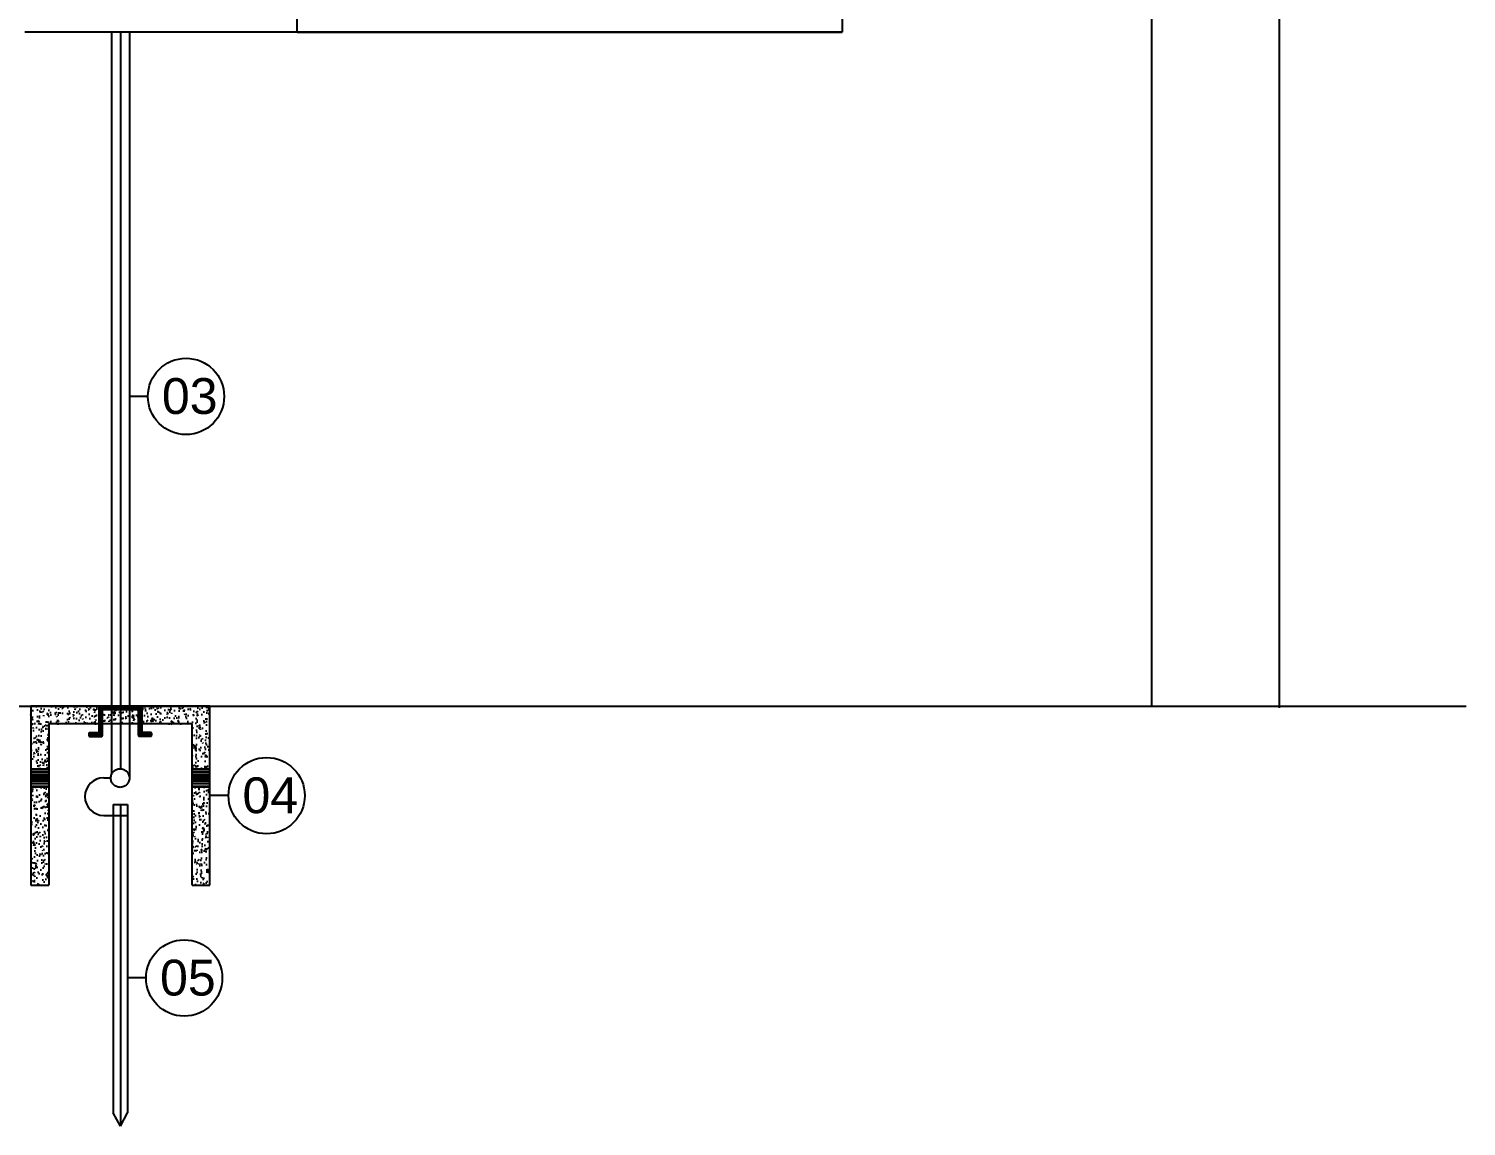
# Model space of a CAD drawing. Header units: millimetres. Extents: x 412 to 646, y 331 to 411.
# Drawn here: x 476.722 to 478.728, y 362.026 to 363.557 of the extents above; entities that cross this region are included whole.
import ezdxf

# ---------------------------------------------------------------- set-up
doc = ezdxf.new("R2010")
doc.units = ezdxf.units.MM
for name, pattern in [('CENTERX2', [4, 2.5, -0.5, 0.5, -0.5]), ('HIDDEN', [0.375, 0.25, -0.125]), ('HIDDEN2', [4.7625, 3.175, -1.5875])]:
    doc.linetypes.add(name, pattern=pattern)
for name, color, linetype in [('Base 01', 8, 'Continuous'), ('C50', 3, 'Continuous'), ('Elétrico', 5, 'Continuous'), ('EQUIPAMENTOS', 3, 'Continuous'), ('LINHAS-DE-CENTRO', 3, 'CENTERX2'), ('Texto Elétrcio', 3, 'Continuous')]:
    doc.layers.add(name, color=color, linetype=linetype)
doc.styles.add('ARIAL', font='arial.ttf')
doc.dimstyles.new('cotass', dxfattribs={"dimtxt": 0.1, "dimasz": 0.01, "dimexe": 0.01, "dimexo": 0, "dimgap": 0.01, "dimtad": 0, "dimtih": 1, "dimtoh": 1, "dimdec": 0, "dimlfac": 1000, "dimzin": 4, "dimdsep": 46, "dimtxsty": 'ARIAL', "dimblk": 'OBLIQUE', "dimcen": 0, "dimdle": 0.01, "dimclrd": 7, "dimclre": 7, "dimclrt": 3, "dimadec": 0, "dimazin": 1, "dimtfac": 1, "dimtdec": 0, "dimtix": 1, "dimtofl": 0, "dimtmove": 0, "dimatfit": 3, "dimldrblk": 'OPEN30', "dimfxl": 0, "dimtolj": 1, "dimtzin": 0, "dimlwd": -1, "dimarcsym": 0})

# ---------------------------------------------------------------- blocks, each defined once
blk = doc.blocks.new('_Oblique')
at = {"color": 0, "linetype": 'ByBlock', "lineweight": -2}
blk.add_line((-0.5, -0.5), (0.5, 0.5), dxfattribs=at)
blk = doc.blocks.new('*D38')
at = {"layer": 'DEFPOINTS', "color": 0, "transparency": 16777216}
for p in [(478.2892, 364.8118), (478.2892, 362.6118), (478.4671, 362.6118)]:
    blk.add_point(p, dxfattribs=at)
at = {"layer": 'Elétrico', "color": 7, "lineweight": -2, "transparency": 16777216}
for p, q in [((478.2892, 364.8118), (478.4696, 364.8118)), ((478.2892, 362.6118), (478.4696, 362.6118))]:
    blk.add_line(p, q, dxfattribs=at)
at = {"layer": 'Elétrico', "color": 7, "transparency": 16777216}
for p, q in [((478.4671, 364.8143), (478.4671, 363.727)), ((478.4671, 362.6093), (478.4671, 363.6965))]:
    blk.add_line(p, q, dxfattribs=at)
at = {"layer": 'Elétrico', "color": 7, "transparency": 16777216, "xscale": 0.0025, "yscale": 0.0025, "zscale": 0.0025}
for p, rotation in [((478.4671, 364.8118), 90), ((478.4671, 362.6118), 270)]:
    blk.add_blockref('_Oblique', p, dxfattribs=dict(at, rotation=rotation))
at = {"layer": 'Elétrico', "color": 3, "transparency": 16777216, "insert": (478.4671, 363.7118), "char_height": 0.025, "attachment_point": 5, "style": 'ARIAL'}
blk.add_mtext('\\A1;2200', dxfattribs=at)
blk = doc.blocks.new('_Open30')
at = {"color": 0, "linetype": 'ByBlock', "lineweight": -2}
for p, q in [((-1, 0.27), (0, 0)), ((0, 0), (-1, -0.27)), ((0, 0), (-1, 0))]:
    blk.add_line(p, q, dxfattribs=at)

msp = doc.modelspace()

# ---------------------------------------------------------------- hatches: boundary and pattern name
at = {"ltscale": 0.01}
h = msp.add_hatch(dxfattribs=at)
h.set_pattern_fill('AR-CONC', color=256, scale=0.0001, style=0)
h.set_pattern_definition([(50, (-395.719166, 49.753921), (0.0182184669, -0.00159390855), [0.001905, -0.020955]), (355, (-395.719166, 49.753921), (-0.0035242826, 0.0191056643), [0.001524, -0.016764]), (100.451, (-395.717648, 49.753789), (0.01469425017, 0.01751166878), [0.001619, -0.017809]), (46.1842, (-395.719166, 49.759001), (0.0271079041, -0.0042042328), [0.0028575, -0.0314325]), (96.6356, (-395.716907, 49.75865), (0.02374042345, 0.0247425556), [0.0024285, -0.0267135]), (351.184, (-395.719166, 49.759001), (0.0237404606, 0.0247425118), [0.002286, -0.025146]), (21, (-395.716626, 49.757731), (0.01516148798, -0.01022655185), [0.001905, -0.020955]), (326, (-395.716626, 49.757731), (0.00618020283, 0.0184187966), [0.001524, -0.016764]), (71.4514, (-395.715362, 49.75688), (0.02134164908, 0.00819228577), [0.001619, -0.017809]), (37.5, (-395.719166, 49.7539214), (0.000308860325, 0.008455503887), [0, -0.0165608, 0, -0.017018, 0, -0.0168275]), (7.5, (-395.719166, 49.753921), (0.00668196625, 0.01001805748), [0, -0.0097028, 0, -0.0161798, 0, -0.0064135]), (327.5, (-395.72483, 49.7539214), (0.013559059517, -0.0005728744), [0, -0.00635, 0, -0.019812, 0, -0.026289]), (317.5, (-395.72737, 49.753921), (0.01481291814, 0.0025426491), [0, -0.008255, 0, -0.0131572, 0, -0.018669])])
h.paths.add_polyline_path([(476.975138, 362.499276), (476.950138, 362.499276), (476.950138, 362.361776), (476.975138, 362.361776)])
h.paths.add_polyline_path([(476.750138, 362.499276), (476.725138, 362.499276), (476.725138, 362.361776), (476.750138, 362.361776)])
h.paths.add_polyline_path([(476.750138, 362.586776), (476.820138, 362.586776), (476.820138, 362.610776, -0.41421356), (476.821138, 362.611776), (476.725138, 362.611776), (476.725138, 362.524276), (476.750138, 362.524276)])
h.paths.add_polyline_path([(476.975138, 362.611776), (476.879138, 362.611776, -0.41421356), (476.880138, 362.610776), (476.880138, 362.586776), (476.950138, 362.586776), (476.950138, 362.524276), (476.975138, 362.524276)])
h.paths.add_polyline_path([(476.875138, 362.605776, 0.41421356), (476.874138, 362.606776), (476.826138, 362.606776, 0.41421356), (476.825138, 362.605776), (476.825138, 362.586776), (476.875138, 362.586776)])
h = msp.add_hatch()
h.set_pattern_fill('STEEL', color=256, scale=0.001, style=0)
h.set_pattern_definition([(45, (-395.719166, 49.7539214), (-0.00224506403, 0.00224506403), []), (45, (-395.719166, 49.755509), (-0.00224506403, 0.00224506403), [])])
h.paths.add_polyline_path([(476.880138, 362.610776, 0.41421356), (476.879138, 362.611776), (476.821138, 362.611776, 0.41421356), (476.820138, 362.610776), (476.820138, 362.575542, -0.41421356), (476.819138, 362.574542), (476.807364, 362.574542, 0.41421356), (476.806364, 362.573542), (476.806364, 362.570542, 0.41421356), (476.807364, 362.569542), (476.820138, 362.569542), (476.824138, 362.569542, 0.41421356), (476.825138, 362.570542), (476.825138, 362.605776, -0.41421356), (476.826138, 362.606776), (476.874138, 362.606776, -0.41421356), (476.875138, 362.605776), (476.875138, 362.570835, 0.41421356), (476.876138, 362.569835), (476.892911, 362.569835, 0.41421356), (476.893911, 362.570835), (476.893911, 362.573835, 0.41421356), (476.892911, 362.574835), (476.881138, 362.574835, -0.41421356), (476.880138, 362.575835)])

# ---------------------------------------------------------------- linework, layer by layer
for p, q in [((477.097017, 363.551776), (477.097017, 364.311776)), ((477.857017, 364.311776), (477.857017, 363.551776)), ((477.097017, 363.551776), (476.717017, 363.551776)), ((477.097017, 363.551776), (477.477017, 363.551776)), ((477.477017, 363.551776), (477.097017, 363.551776)), ((477.477017, 363.551776), (477.097017, 363.551776)), ((477.477017, 363.551776), (477.857017, 363.551776)), ((477.857017, 363.551776), (477.477017, 363.551776)), ((476.975138, 362.611776), (476.725138, 362.611776)), ((476.725138, 362.611776), (476.725138, 362.361776)), ((476.820138, 362.610776), (476.820138, 362.575542)), ((476.879138, 362.611776), (476.821138, 362.611776)), ((476.880138, 362.610776), (476.880138, 362.575835)), ((476.975138, 362.361776), (476.975138, 362.611776)), ((476.820138, 362.586776), (476.750138, 362.586776)), ((476.750138, 362.586776), (476.750138, 362.361776)), ((476.875138, 362.586776), (476.825138, 362.586776)), ((476.950138, 362.586776), (476.880138, 362.586776)), ((476.950138, 362.361776), (476.950138, 362.586776)), ((476.725138, 362.524276), (476.750138, 362.524276)), ((476.725138, 362.524276), (476.750138, 362.524276)), ((476.725138, 362.52345), (476.750138, 362.52345)), ((476.725138, 362.519947), (476.750138, 362.519947)), ((476.725138, 362.516761), (476.750138, 362.516761)), ((476.950138, 362.524276), (476.975138, 362.524276)), ((476.950138, 362.52345), (476.975138, 362.52345)), ((476.950138, 362.519947), (476.975138, 362.519947)), ((476.950138, 362.516761), (476.975138, 362.516761)), ((476.725138, 362.514452), (476.750138, 362.514452)), ((476.725138, 362.51278), (476.750138, 362.51278)), ((476.725138, 362.511776), (476.750138, 362.511776)), ((476.725138, 362.511776), (476.750138, 362.511776)), ((476.725138, 362.510771), (476.750138, 362.510771)), ((476.725138, 362.509099), (476.750138, 362.509099)), ((476.725138, 362.50679), (476.750138, 362.50679)), ((476.725138, 362.503605), (476.750138, 362.503605)), ((476.725138, 362.500101), (476.750138, 362.500101)), ((476.725138, 362.499276), (476.750138, 362.499276)), ((476.725138, 362.499276), (476.750138, 362.499276)), ((476.950138, 362.514452), (476.975138, 362.514452)), ((476.950138, 362.51278), (476.975138, 362.51278)), ((476.950138, 362.511776), (476.975138, 362.511776)), ((476.950138, 362.510771), (476.975138, 362.510771)), ((476.950138, 362.509099), (476.975138, 362.509099)), ((476.950138, 362.50679), (476.975138, 362.50679)), ((476.950138, 362.503605), (476.975138, 362.503605)), ((476.950138, 362.500101), (476.975138, 362.500101)), ((476.950138, 362.499276), (476.975138, 362.499276)), ((476.725138, 362.361776), (476.750138, 362.361776)), ((476.950138, 362.361776), (476.975138, 362.361776))]:
    msp.add_line(p, q)
msp.add_lwpolyline([(476.819138, 362.574542), (476.807364, 362.574542, 0.41421356), (476.806364, 362.573542), (476.806364, 362.570542, 0.41421356), (476.807364, 362.569542), (476.820138, 362.569542), (476.824138, 362.569542, 0.41421356), (476.825138, 362.570542), (476.825138, 362.605776, -0.41421356), (476.826138, 362.606776), (476.874138, 362.606776, -0.41421356), (476.875138, 362.605776), (476.875138, 362.570835, 0.41421356), (476.876138, 362.569835), (476.892911, 362.569835, 0.41421356), (476.893911, 362.570835), (476.893911, 362.573835, 0.41421356), (476.892911, 362.574835), (476.881138, 362.574835)], format="xyb")
for centre, start, end in [((476.821138, 362.610776), 90, 180), ((476.879138, 362.610776), 0, 90), ((476.819138, 362.575542), 270, 0), ((476.881138, 362.575835), 180, 270)]:
    msp.add_arc(centre, 0.001, start, end)
at = {"layer": 'Base 01'}
for p, q in [((476.88856, 363.043827), (476.86273, 363.043827)), ((477.000968, 362.486776), (476.975138, 362.486776)), ((476.885968, 362.232368), (476.860138, 362.232368))]:
    msp.add_line(p, q, dxfattribs=at)
for centre in [(476.941773, 363.043827), (477.054181, 362.486776), (476.939181, 362.232368)]:
    msp.add_circle(centre, 0.053213, dxfattribs=at)
at = {"layer": 'C50', "linetype": 'HIDDEN2'}
msp.add_line((476.850138, 363.551776), (476.850138, 362.524271), dxfattribs=at)
at = {"layer": 'C50'}
msp.add_line((476.82685, 362.459245), (476.860138, 362.459245), dxfattribs=at)
for start, end in [(90, 180), (180, 270)]:
    msp.add_arc((476.82685, 362.485465), 0.026219, start, end, dxfattribs=at)
at = {"layer": 'Elétrico'}
for p, q in [((478.28923, 362.611776), (478.28923, 364.811776)), ((475.411045, 362.611776), (478.28923, 362.611776)), ((478.28923, 362.611776), (478.727839, 362.611776))]:
    msp.add_line(p, q, dxfattribs=at)
at = {"layer": 'Elétrico', "linetype": 'HIDDEN', "ltscale": 5}
for p, q in [((476.83773, 363.551776), (476.83773, 362.516073)), ((476.86273, 363.551776), (476.86273, 362.511325))]:
    msp.add_line(p, q, dxfattribs=at)
at = {"layer": 'Elétrico', "linetype": 'HIDDEN2'}
msp.add_circle((476.849779, 362.511325), 0.012951, dxfattribs=at)
at = {"layer": 'EQUIPAMENTOS'}
for p, q in [((476.840138, 362.474276), (476.840138, 362.044329)), ((476.840138, 362.474276), (476.860138, 362.474276)), ((476.850138, 362.474276), (476.850138, 362.025522)), ((476.860138, 362.474276), (476.860138, 362.044329)), ((476.850138, 362.025522), (476.840138, 362.044329)), ((476.850138, 362.025522), (476.860138, 362.044329))]:
    msp.add_line(p, q, dxfattribs=at)
at = {"layer": 'LINHAS-DE-CENTRO'}
msp.add_line((476.82685, 362.511684), (476.836833, 362.511684), dxfattribs=at)

# ---------------------------------------------------------------- texts
at = {"layer": 'Texto Elétrcio', "linetype": 'Continuous', "style": 'ARIAL'}
for s, p in [('03', (476.908072, 363.019332, -11.611274)), ('04', (477.02048, 362.462281, -11.611274)), ('05', (476.90548, 362.207874, -11.611274))]:
    msp.add_text(s, height=0.05, dxfattribs=at).set_placement(p)

# ---------------------------------------------------------------- dimensions: what is measured, and where the dimension line sits
at = {"layer": 'Elétrico'}
dim = msp.add_linear_dim(base=(478.467097, 362.611776), p1=(478.28923, 364.811776), p2=(478.28923, 362.611776), angle=90, dimstyle='cotass', override={"dimscale": 0.25}, dxfattribs=at)
dim.commit()
dim.dimension.update_dxf_attribs({"geometry": '*D38', "text_midpoint": (478.467097, 363.711776)})

doc.saveas('drawing.dxf')
